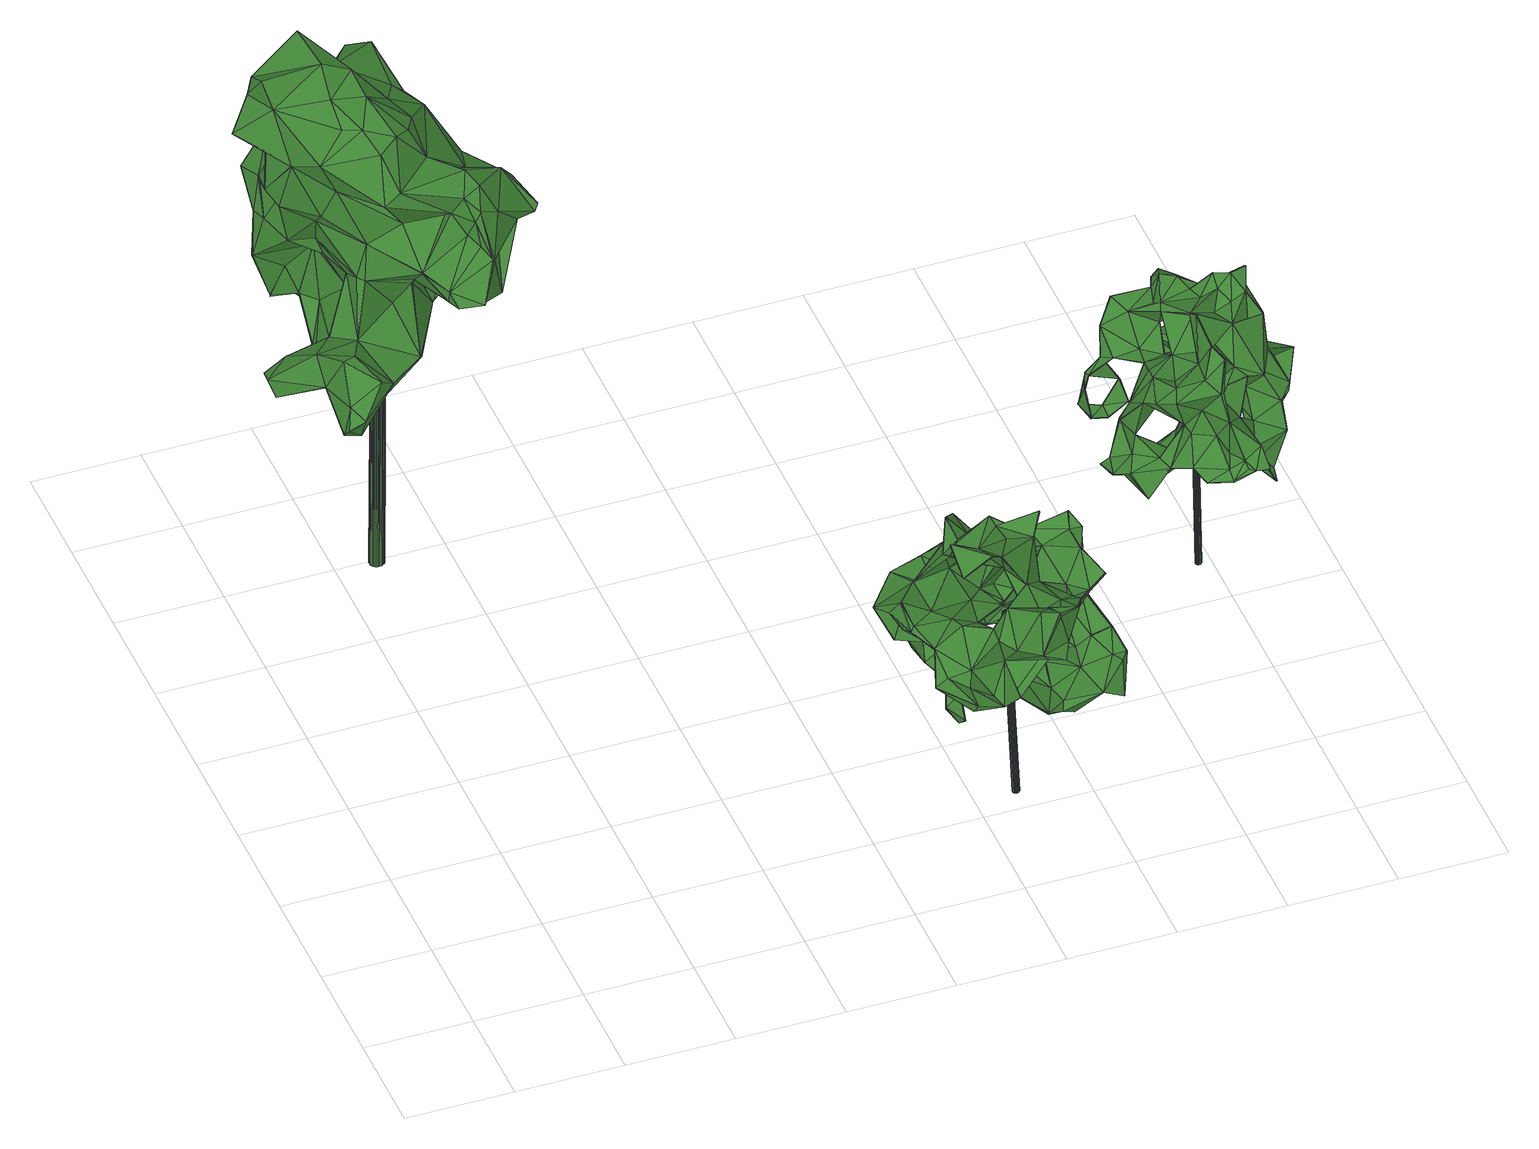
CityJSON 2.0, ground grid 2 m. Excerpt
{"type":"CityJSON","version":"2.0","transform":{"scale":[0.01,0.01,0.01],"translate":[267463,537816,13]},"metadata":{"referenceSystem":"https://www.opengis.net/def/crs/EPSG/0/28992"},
"CityObjects":{
"tree1":{"type":"SolitaryVegetationObject","attributes":{"gtid":363,"crown_width_m":5.53,"crown_median_z":20.95,"crown_r50_m":0.305,"crown_porosity":0.924,"trunk_H_m":7.3,"trunk_DBH_m":0.264,"trunk_radius_m":0.132,"trunk_base_height_m":13.65,"original_gtid":"364"},"geometry":[{"type":"Solid","lod":"3","boundaries":[[[[0,1,2]],[[3,4,5]],[[6,7,8]],[[9,8,7]],[[10,11,12]],[[13,14,15]],[[16,17,13]],[[18,19,20]],[[21,22,23]],[[24,25,26]],[[24,26,27]],[[28,29,30]],[[28,30,31]],[[16,32,17]],[[15,14,33]],[[34,7,35]],[[36,37,38]],[[39,40,41]],[[42,12,11]],[[42,11,43]],[[44,45,43]],[[46,34,47]],[[48,49,50]],[[51,52,53]],[[52,54,53]],[[55,56,57]],[[58,59,60]],[[55,61,62]],[[55,63,61]],[[64,65,66]],[[35,67,47]],[[68,69,70]],[[62,61,71]],[[22,72,23]],[[73,10,38]],[[74,15,33]],[[15,16,13]],[[64,66,75]],[[76,77,46]],[[78,79,80]],[[79,28,80]],[[80,81,82]],[[83,75,66]],[[53,84,85]],[[86,87,12]],[[88,9,89]],[[31,80,28]],[[31,81,80]],[[90,52,91]],[[56,5,92]],[[93,94,95]],[[96,97,98]],[[99,100,101]],[[35,47,34]],[[102,13,103]],[[88,95,9]],[[16,104,32]],[[13,2,14]],[[105,106,107]],[[93,108,89]],[[109,93,89]],[[95,88,108]],[[95,108,93]],[[20,5,56]],[[88,89,108]],[[32,102,103]],[[85,110,51]],[[111,112,113]],[[60,114,110]],[[35,7,6]],[[115,116,117]],[[118,110,114]],[[119,0,2]],[[120,121,122]],[[32,123,102]],[[79,124,28]],[[8,125,126]],[[127,128,129]],[[92,57,56]],[[130,131,132]],[[133,134,45]],[[135,136,137]],[[138,139,140]],[[141,139,138]],[[142,128,143]],[[32,144,123]],[[104,144,32]],[[145,146,147]],[[109,146,145]],[[27,137,148]],[[149,150,151]],[[152,150,149]],[[25,24,82]],[[153,48,50]],[[154,4,155]],[[62,56,55]],[[156,157,74]],[[158,83,66]],[[135,137,27]],[[40,159,141]],[[160,30,122]],[[161,122,30]],[[115,36,116]],[[116,36,162]],[[86,12,42]],[[67,163,46]],[[164,80,165]],[[123,84,166]],[[29,28,124]],[[43,167,42]],[[78,168,79]],[[113,77,169]],[[170,171,172]],[[116,162,173]],[[79,168,124]],[[147,174,69]],[[70,69,174]],[[70,174,147]],[[40,141,138]],[[8,126,6]],[[77,7,34]],[[175,5,20]],[[27,26,176]],[[177,178,179]],[[19,18,180]],[[161,30,29]],[[161,29,122]],[[155,3,83]],[[67,46,47]],[[181,148,137]],[[181,137,136]],[[18,20,56]],[[157,85,182]],[[181,97,148]],[[183,184,185]],[[186,185,184]],[[17,32,103]],[[187,152,188]],[[164,165,189]],[[190,131,191]],[[68,70,99]],[[192,193,188]],[[194,178,195]],[[109,113,146]],[[147,146,113]],[[157,182,74]],[[134,98,196]],[[153,197,48]],[[198,87,86]],[[199,185,186]],[[140,200,138]],[[158,138,200]],[[201,6,173]],[[38,10,105]],[[70,147,112]],[[70,112,170]],[[158,200,155]],[[199,168,202]],[[195,203,183]],[[87,105,10]],[[87,10,12]],[[109,94,93]],[[183,194,195]],[[139,204,140]],[[138,41,40]],[[200,140,197]],[[83,158,155]],[[43,45,134]],[[35,6,67]],[[80,164,78]],[[86,42,4]],[[42,205,4]],[[206,207,153]],[[113,112,147]],[[134,208,43]],[[196,208,134]],[[179,37,132]],[[53,85,51]],[[53,54,84]],[[63,55,57]],[[197,198,209]],[[17,103,13]],[[210,159,142]],[[210,142,119]],[[163,111,76]],[[169,76,111]],[[211,212,213]],[[25,214,215]],[[216,215,214]],[[163,76,46]],[[112,111,217]],[[112,217,170]],[[45,44,202]],[[124,218,29]],[[96,98,219]],[[135,21,220]],[[145,94,109]],[[199,202,44]],[[147,69,117]],[[205,221,222]],[[76,169,77]],[[148,24,27]],[[122,223,120]],[[177,223,122]],[[202,168,78]],[[133,45,202]],[[142,72,128]],[[95,94,125]],[[224,180,220]],[[50,217,111]],[[156,60,157]],[[225,58,60]],[[14,156,33]],[[1,156,14]],[[226,227,41]],[[48,197,49]],[[1,14,2]],[[169,111,113]],[[99,70,100]],[[225,60,156]],[[33,156,74]],[[225,156,1]],[[140,49,197]],[[204,49,140]],[[136,135,180]],[[135,220,180]],[[19,180,224]],[[228,1,0]],[[229,11,10]],[[58,225,21]],[[22,21,225]],[[113,109,77]],[[106,198,207]],[[106,207,107]],[[172,100,70]],[[95,125,9]],[[172,70,170]],[[136,18,181]],[[147,117,145]],[[136,180,18]],[[1,228,22]],[[34,46,77]],[[89,77,109]],[[190,212,211]],[[230,153,50]],[[132,131,231]],[[190,231,131]],[[123,232,101]],[[99,101,232]],[[99,232,68]],[[188,193,233]],[[1,22,225]],[[234,110,235]],[[65,224,236]],[[197,209,200]],[[96,189,148]],[[60,59,26]],[[176,26,59]],[[237,160,121]],[[172,171,100]],[[101,119,123]],[[71,98,97]],[[83,20,75]],[[224,75,20]],[[224,20,19]],[[167,43,208]],[[167,208,196]],[[130,191,131]],[[238,49,171]],[[163,67,201]],[[121,160,122]],[[124,168,186]],[[62,18,56]],[[71,18,62]],[[160,31,30]],[[129,128,72]],[[199,186,168]],[[90,91,235]],[[69,239,117]],[[184,183,218]],[[184,218,186]],[[221,42,167]],[[222,5,4]],[[27,176,58]],[[117,192,152]],[[229,240,11]],[[94,116,173]],[[171,49,204]],[[166,68,232]],[[73,194,183]],[[179,194,73]],[[116,94,145]],[[205,42,221]],[[57,221,167]],[[57,167,63]],[[92,221,57]],[[63,167,61]],[[43,11,44]],[[44,11,240]],[[196,71,61]],[[78,164,189]],[[31,160,81]],[[6,126,173]],[[203,195,178]],[[194,179,178]],[[50,111,230]],[[142,159,40]],[[142,39,72]],[[125,94,126]],[[8,9,125]],[[67,6,201]],[[23,236,21]],[[196,61,167]],[[78,189,202]],[[229,199,44]],[[229,241,199]],[[100,210,119]],[[75,224,64]],[[242,226,65]],[[215,26,25]],[[213,191,130]],[[243,242,23]],[[39,23,72]],[[215,239,244]],[[121,239,215]],[[127,143,128]],[[229,44,240]],[[202,189,133]],[[155,4,3]],[[239,118,244]],[[175,3,5]],[[227,39,41]],[[155,200,209]],[[154,155,209]],[[105,173,38]],[[206,107,207]],[[126,94,173]],[[107,201,173]],[[107,173,105]],[[153,198,197]],[[134,133,98]],[[219,98,133]],[[215,244,26]],[[123,144,84]],[[148,165,24]],[[226,41,138]],[[130,132,245]],[[85,84,182]],[[66,226,158]],[[138,158,226]],[[102,2,13]],[[100,171,210]],[[89,9,7]],[[77,89,7]],[[71,97,18]],[[181,18,97]],[[69,68,246]],[[73,183,247]],[[52,90,54]],[[246,54,90]],[[58,21,135]],[[58,135,27]],[[50,49,238]],[[110,248,235]],[[38,37,73]],[[73,37,179]],[[4,249,86]],[[148,189,165]],[[185,199,247]],[[185,247,183]],[[104,16,250]],[[119,2,102]],[[102,123,119]],[[100,119,101]],[[25,82,214]],[[188,233,231]],[[231,187,188]],[[223,233,193]],[[196,98,71]],[[223,177,179]],[[85,157,110]],[[60,110,157]],[[182,84,144]],[[182,144,74]],[[144,15,74]],[[227,243,23]],[[39,142,40]],[[87,106,105]],[[198,106,87]],[[226,242,243]],[[51,91,52]],[[234,91,51]],[[248,118,235]],[[229,247,241]],[[144,104,250]],[[110,234,51]],[[148,97,96]],[[220,236,224]],[[190,251,212]],[[191,251,190]],[[211,149,190]],[[121,192,239]],[[153,207,198]],[[188,152,192]],[[117,116,145]],[[144,250,15]],[[15,250,16]],[[149,117,152]],[[234,235,91]],[[190,149,187]],[[149,151,187]],[[152,187,151]],[[190,187,231]],[[186,218,124]],[[118,114,244]],[[175,20,83]],[[175,83,3]],[[54,166,84]],[[92,5,221]],[[222,221,5]],[[226,243,227]],[[227,23,39]],[[226,66,65]],[[224,65,64]],[[206,153,230]],[[206,201,107]],[[152,151,150]],[[29,203,177]],[[29,177,122]],[[111,252,230]],[[163,252,111]],[[230,252,201]],[[163,201,252]],[[154,249,4]],[[238,253,50]],[[217,50,253]],[[22,228,72]],[[228,129,72]],[[205,222,4]],[[219,133,189]],[[219,189,96]],[[211,245,149]],[[213,245,211]],[[130,245,213]],[[115,149,245]],[[209,249,154]],[[198,249,209]],[[201,206,230]],[[213,212,254]],[[213,254,191]],[[191,254,251]],[[212,251,254]],[[38,173,162]],[[38,162,36]],[[117,149,115]],[[23,242,236]],[[65,236,242]],[[220,21,236]],[[141,159,139]],[[210,139,159]],[[210,204,139]],[[210,171,204]],[[245,132,37]],[[255,127,228]],[[228,127,129]],[[255,228,0]],[[26,244,114]],[[26,114,60]],[[223,179,132]],[[132,231,223]],[[223,231,233]],[[183,203,218]],[[117,239,192]],[[235,246,90]],[[166,232,123]],[[86,249,198]],[[58,176,59]],[[248,110,118]],[[246,68,166]],[[246,166,54]],[[115,245,37]],[[115,37,36]],[[120,223,193]],[[120,193,121]],[[192,121,193]],[[235,118,246]],[[246,118,69]],[[239,69,118]],[[203,29,218]],[[217,253,170]],[[171,170,253]],[[171,253,238]],[[82,165,80]],[[24,165,82]],[[160,256,81]],[[237,256,160]],[[81,256,82]],[[216,256,237]],[[214,256,216]],[[255,143,127]],[[255,0,143]],[[119,143,0]],[[142,143,119]],[[10,247,229]],[[73,247,10]],[[241,247,199]],[[216,121,215]],[[216,237,121]],[[177,203,178]],[[214,82,256]],[[257,258,259]],[[257,259,260]],[[260,259,261]],[[260,261,262]],[[259,258,263]],[[259,263,261]],[[261,263,264]],[[261,264,262]],[[263,258,265]],[[263,265,264]],[[264,265,266]],[[264,266,262]],[[265,258,267]],[[265,267,266]],[[266,267,268]],[[266,268,262]],[[267,258,269]],[[267,269,268]],[[268,269,270]],[[268,270,262]],[[269,258,271]],[[269,271,270]],[[270,271,272]],[[270,272,262]],[[271,258,273]],[[271,273,272]],[[272,273,274]],[[272,274,262]],[[273,258,275]],[[273,275,274]],[[274,275,276]],[[274,276,262]],[[275,258,277]],[[275,277,276]],[[276,277,278]],[[276,278,262]],[[277,258,279]],[[277,279,278]],[[278,279,280]],[[278,280,262]],[[279,258,281]],[[279,281,280]],[[280,281,282]],[[280,282,262]],[[281,258,283]],[[281,283,282]],[[282,283,284]],[[282,284,262]],[[283,258,285]],[[283,285,284]],[[284,285,286]],[[284,286,262]],[[285,258,287]],[[285,287,286]],[[286,287,288]],[[286,288,262]],[[287,258,289]],[[287,289,288]],[[288,289,290]],[[288,290,262]],[[289,258,291]],[[289,291,290]],[[290,291,292]],[[290,292,262]],[[291,258,293]],[[291,293,292]],[[292,293,294]],[[292,294,262]],[[293,258,295]],[[293,295,294]],[[294,295,296]],[[294,296,262]],[[295,258,297]],[[295,297,296]],[[296,297,298]],[[296,298,262]],[[297,258,299]],[[297,299,298]],[[298,299,300]],[[298,300,262]],[[299,258,301]],[[299,301,300]],[[300,301,302]],[[300,302,262]],[[301,258,303]],[[301,303,302]],[[302,303,304]],[[302,304,262]],[[303,258,305]],[[303,305,304]],[[304,305,306]],[[304,306,262]],[[305,258,257]],[[305,257,306]],[[306,257,260]],[[306,260,262]]]]}]},
"tree2":{"type":"SolitaryVegetationObject","attributes":{"gtid":481,"crown_width_m":3.96,"crown_median_z":17.59,"crown_r50_m":0.218,"crown_porosity":0.943,"trunk_H_m":3.93,"trunk_DBH_m":0.119,"trunk_radius_m":0.0593,"trunk_base_height_m":13.66,"original_gtid":"483"},"geometry":[{"type":"Solid","lod":"3","boundaries":[[[[307,308,309]],[[307,310,311]],[[312,313,314]],[[315,316,317]],[[318,319,320]],[[321,322,323]],[[324,325,326]],[[327,328,316]],[[329,330,331]],[[332,333,334]],[[329,335,336]],[[337,338,339]],[[340,338,337]],[[341,342,343]],[[344,343,342]],[[345,346,347]],[[348,349,335]],[[350,351,352]],[[353,354,355]],[[356,357,358]],[[359,360,361]],[[362,363,364]],[[363,362,365]],[[366,323,322]],[[367,368,357]],[[312,369,333]],[[370,344,308]],[[371,372,373]],[[374,375,376]],[[310,375,374]],[[322,318,366]],[[307,311,366]],[[307,366,308]],[[366,318,377]],[[343,370,350]],[[378,379,380]],[[378,380,381]],[[382,383,384]],[[385,365,386]],[[308,344,309]],[[387,356,388]],[[389,390,391]],[[392,393,394]],[[395,396,397]],[[321,398,322]],[[318,322,398]],[[332,317,399]],[[400,401,402]],[[403,404,405]],[[362,346,406]],[[406,407,362]],[[408,388,356]],[[409,410,411]],[[412,413,414]],[[309,375,307]],[[415,416,417]],[[418,419,378]],[[420,421,408]],[[422,423,424]],[[425,426,427]],[[427,428,420]],[[429,420,428]],[[398,319,318]],[[427,420,408]],[[429,421,420]],[[315,317,334]],[[315,334,424]],[[430,431,357]],[[430,357,356]],[[340,432,338]],[[413,433,421]],[[434,435,436]],[[437,438,439]],[[440,441,356]],[[442,443,444]],[[366,311,323]],[[445,397,446]],[[411,447,409]],[[448,449,450]],[[451,343,352]],[[448,452,453]],[[347,454,405]],[[455,456,457]],[[409,458,335]],[[380,459,381]],[[442,460,443]],[[461,462,463]],[[350,370,464]],[[465,466,467]],[[468,469,423]],[[470,471,364]],[[311,310,472]],[[311,472,323]],[[384,383,392]],[[384,392,473]],[[402,430,474]],[[402,474,393]],[[405,475,390]],[[437,476,477]],[[376,359,374]],[[394,438,473]],[[394,473,392]],[[386,365,362]],[[427,356,478]],[[408,356,427]],[[401,479,431]],[[422,468,423]],[[384,437,382]],[[396,480,481]],[[482,439,394]],[[405,483,475]],[[484,485,471]],[[421,433,408]],[[388,408,433]],[[350,352,343]],[[361,446,373]],[[456,486,457]],[[378,487,379]],[[488,489,490]],[[491,492,394]],[[493,494,495]],[[320,496,377]],[[414,339,412]],[[497,498,499]],[[421,500,413]],[[353,469,354]],[[334,493,424]],[[501,486,502]],[[503,363,464]],[[504,505,506]],[[355,354,507]],[[462,508,368]],[[358,368,478]],[[358,478,356]],[[361,509,396]],[[396,509,373]],[[314,510,511]],[[512,511,510]],[[482,476,439]],[[513,514,515]],[[516,421,429]],[[517,360,359]],[[481,480,513]],[[440,518,519]],[[515,520,513]],[[337,521,522]],[[465,398,321]],[[523,410,524]],[[320,525,403]],[[357,431,479]],[[526,520,514]],[[504,527,528]],[[326,373,324]],[[529,530,531]],[[517,532,360]],[[427,508,425]],[[533,355,502]],[[313,534,535]],[[458,409,447]],[[403,483,404]],[[386,536,537]],[[407,536,386]],[[385,453,538]],[[330,329,336]],[[442,330,336]],[[361,360,509]],[[478,508,427]],[[463,539,371]],[[367,462,368]],[[540,436,541]],[[426,428,427]],[[367,523,462]],[[472,310,542]],[[523,543,462]],[[523,524,543]],[[396,526,480]],[[372,544,545]],[[482,534,334]],[[534,482,535]],[[384,473,438]],[[530,457,501]],[[438,394,439]],[[546,547,528]],[[523,548,549]],[[523,549,550]],[[471,485,346]],[[502,551,506]],[[372,517,373]],[[347,496,454]],[[371,373,552]],[[499,498,466]],[[452,332,399]],[[417,486,456]],[[445,481,513]],[[435,396,373]],[[393,327,316]],[[374,359,553]],[[554,555,399]],[[399,317,554]],[[317,555,554]],[[338,556,557]],[[372,371,349]],[[558,531,559]],[[361,373,517]],[[524,410,560]],[[371,524,560]],[[333,432,534]],[[561,326,562]],[[507,502,355]],[[507,501,502]],[[361,481,446]],[[396,481,361]],[[563,458,551]],[[553,564,497]],[[561,436,435]],[[412,339,565]],[[310,374,542]],[[367,566,548]],[[349,410,409]],[[359,376,567]],[[323,472,321]],[[376,309,567]],[[354,469,558]],[[568,359,567]],[[568,517,359]],[[569,328,327]],[[360,570,509]],[[511,509,570]],[[334,313,493]],[[333,313,334]],[[528,505,504]],[[413,571,414]],[[478,368,508]],[[396,435,397]],[[446,397,435]],[[572,556,521]],[[573,574,377]],[[394,474,491]],[[386,362,407]],[[457,486,501]],[[511,570,490]],[[553,497,374]],[[482,394,492]],[[445,446,481]],[[574,573,575]],[[516,500,421]],[[392,383,327]],[[392,327,393]],[[576,472,542]],[[576,542,466]],[[317,332,482]],[[317,482,334]],[[382,327,383]],[[332,494,333]],[[387,433,412]],[[388,433,387]],[[516,577,337]],[[548,566,547]],[[339,338,578]],[[452,450,332]],[[494,579,495]],[[437,439,476]],[[453,572,538]],[[497,542,374]],[[464,580,503]],[[574,580,366]],[[366,580,308]],[[462,425,508]],[[450,389,581]],[[379,500,380]],[[506,533,502]],[[446,435,324]],[[413,487,571]],[[419,571,487]],[[499,466,542]],[[395,397,445]],[[558,559,530]],[[371,539,524]],[[457,530,455]],[[387,440,356]],[[582,583,432]],[[424,423,469]],[[574,575,580]],[[309,376,375]],[[584,483,529]],[[527,411,410]],[[516,540,577]],[[577,540,541]],[[516,585,341]],[[349,409,335]],[[484,471,556]],[[359,582,586]],[[451,341,343]],[[465,319,398]],[[343,344,370]],[[572,521,414]],[[491,474,430]],[[563,551,502]],[[507,354,530]],[[483,405,404]],[[364,587,588]],[[543,539,462]],[[347,377,496]],[[396,395,526]],[[520,526,395]],[[513,520,395]],[[513,395,445]],[[451,352,459]],[[393,474,394]],[[568,567,344]],[[359,361,589]],[[568,589,361]],[[517,568,361]],[[450,581,332]],[[344,589,568]],[[387,412,565]],[[387,565,440]],[[454,484,403]],[[432,403,484]],[[364,346,362]],[[471,346,364]],[[378,419,487]],[[453,556,572]],[[373,446,324]],[[477,327,382]],[[560,410,349]],[[560,349,371]],[[590,536,406]],[[389,579,581]],[[414,571,572]],[[538,572,571]],[[405,345,347]],[[552,463,371]],[[389,450,591]],[[509,577,541]],[[359,589,582]],[[403,525,483]],[[516,522,585]],[[592,468,422]],[[592,422,531]],[[363,365,418]],[[367,548,523]],[[357,479,566]],[[357,566,367]],[[333,314,432]],[[499,542,497]],[[493,333,494]],[[312,314,369]],[[570,593,490]],[[442,444,330]],[[514,480,526]],[[514,513,480]],[[594,453,385]],[[403,496,320]],[[324,435,325]],[[325,562,326]],[[461,425,462]],[[482,557,556]],[[461,552,373]],[[461,373,541]],[[541,373,509]],[[507,530,501]],[[471,470,556]],[[461,436,561]],[[541,436,461]],[[505,595,506]],[[434,436,540]],[[329,331,545]],[[569,477,399]],[[500,379,487]],[[500,487,413]],[[335,544,348]],[[316,402,393]],[[448,596,449]],[[331,330,444]],[[533,506,595]],[[400,402,316]],[[348,372,349]],[[346,345,590]],[[597,598,454]],[[406,346,590]],[[505,528,547]],[[515,514,520]],[[309,344,567]],[[406,536,407]],[[313,510,314]],[[599,598,342]],[[377,574,366]],[[545,444,443]],[[597,582,589]],[[348,544,372]],[[538,365,385]],[[571,365,538]],[[363,587,364]],[[432,511,586]],[[553,416,564]],[[597,496,582]],[[482,332,557]],[[490,586,511]],[[344,342,589]],[[585,342,341]],[[597,589,342]],[[600,340,601]],[[600,512,340]],[[384,438,437]],[[599,573,347]],[[599,347,346]],[[318,320,377]],[[587,575,573]],[[591,602,389]],[[389,602,390]],[[417,416,586]],[[603,604,591]],[[537,602,604]],[[602,591,604]],[[386,537,604]],[[581,579,494]],[[579,389,391]],[[475,391,390]],[[475,584,391]],[[483,584,475]],[[529,391,584]],[[579,391,495]],[[531,391,529]],[[495,391,531]],[[412,433,413]],[[477,605,399]],[[588,585,522]],[[555,328,399]],[[519,535,482]],[[519,482,492]],[[399,605,452]],[[519,518,535]],[[370,580,464]],[[370,308,580]],[[357,606,358]],[[561,435,373]],[[502,486,417]],[[354,558,530]],[[333,369,314]],[[586,582,432]],[[537,390,602]],[[333,534,313]],[[511,432,314]],[[331,444,545]],[[562,434,425]],[[489,586,490]],[[527,410,523]],[[447,527,504]],[[411,527,447]],[[550,528,527]],[[550,527,523]],[[316,315,400]],[[337,522,516]],[[556,453,605]],[[556,605,482]],[[454,496,597]],[[451,607,341]],[[401,608,479]],[[432,496,403]],[[340,534,432]],[[452,605,453]],[[430,402,431]],[[355,533,353]],[[424,353,533]],[[469,353,424]],[[545,544,329]],[[335,329,544]],[[586,489,417]],[[493,313,312]],[[493,312,333]],[[516,341,607]],[[321,472,465]],[[609,415,456]],[[456,415,417]],[[534,578,557]],[[338,557,578]],[[591,449,596]],[[450,449,591]],[[561,562,461]],[[562,325,434]],[[467,455,465]],[[455,319,465]],[[425,461,562]],[[591,596,603]],[[518,440,512]],[[339,521,337]],[[339,414,521]],[[543,524,539]],[[604,603,610]],[[419,611,571]],[[610,603,596]],[[477,382,437]],[[307,375,310]],[[518,512,535]],[[512,313,535]],[[565,339,578]],[[385,386,594]],[[459,380,612]],[[461,463,552]],[[565,512,440]],[[545,443,532]],[[334,534,332]],[[557,332,534]],[[405,454,403]],[[373,326,561]],[[496,583,582]],[[336,335,442]],[[462,539,463]],[[335,458,442]],[[549,488,550]],[[548,488,549]],[[504,506,551]],[[504,551,447]],[[512,565,578]],[[484,338,432]],[[556,338,484]],[[577,601,337]],[[569,327,477]],[[569,399,328]],[[316,328,317]],[[317,328,555]],[[536,590,345]],[[537,536,390]],[[531,530,559]],[[401,431,402]],[[447,551,458]],[[609,456,416]],[[609,416,415]],[[594,610,453]],[[548,547,488]],[[488,547,546]],[[505,547,479]],[[566,479,547]],[[325,435,434]],[[390,536,345]],[[390,345,405]],[[597,342,598]],[[418,611,419]],[[425,434,426]],[[429,613,516]],[[426,434,540]],[[426,540,428]],[[605,476,482]],[[605,477,476]],[[509,600,601]],[[509,601,577]],[[340,337,601]],[[612,516,607]],[[612,607,451]],[[346,485,598]],[[346,598,599]],[[485,484,598]],[[454,598,484]],[[509,511,600]],[[495,531,422]],[[550,593,460]],[[490,593,550]],[[424,493,422]],[[489,563,417]],[[558,592,531]],[[468,592,558]],[[493,495,422]],[[488,563,489]],[[400,608,401]],[[364,521,470]],[[556,470,521]],[[519,492,441]],[[519,441,440]],[[468,558,469]],[[465,472,576]],[[465,576,466]],[[342,587,599]],[[599,587,573]],[[342,585,587]],[[588,587,585]],[[364,522,521]],[[588,522,364]],[[365,571,611]],[[594,386,604]],[[450,452,448]],[[448,453,596]],[[610,596,453]],[[442,458,460]],[[580,575,503]],[[594,604,610]],[[377,614,573]],[[347,573,614]],[[347,614,377]],[[494,332,615]],[[494,615,581]],[[359,416,553]],[[586,416,359]],[[456,564,416]],[[512,578,340]],[[534,340,578]],[[460,593,532]],[[443,460,532]],[[540,516,613]],[[428,613,429]],[[540,613,428]],[[417,563,502]],[[491,430,356]],[[491,356,441]],[[491,441,492]],[[496,432,583]],[[528,550,563]],[[550,458,563]],[[546,563,488]],[[528,563,546]],[[455,525,319]],[[581,615,332]],[[372,532,517]],[[545,532,372]],[[550,460,458]],[[570,532,593]],[[360,532,570]],[[550,488,490]],[[511,512,600]],[[459,612,451]],[[400,315,608]],[[479,608,505]],[[358,606,368]],[[357,368,606]],[[319,525,320]],[[529,483,525]],[[530,529,525]],[[530,525,455]],[[512,510,313]],[[500,516,612]],[[500,612,380]],[[365,611,418]],[[378,351,418]],[[350,363,351]],[[350,464,363]],[[418,351,363]],[[459,352,351]],[[381,459,351]],[[378,381,351]],[[533,595,424]],[[616,467,466]],[[616,455,467]],[[505,608,595]],[[315,595,608]],[[424,595,315]],[[564,456,498]],[[564,498,497]],[[616,466,498]],[[456,455,498]],[[616,498,455]],[[587,363,575]],[[503,575,363]],[[617,618,619]],[[617,619,620]],[[620,619,621]],[[620,621,622]],[[619,618,623]],[[619,623,621]],[[621,623,624]],[[621,624,622]],[[623,618,625]],[[623,625,624]],[[624,625,626]],[[624,626,622]],[[625,618,627]],[[625,627,626]],[[626,627,628]],[[626,628,622]],[[627,618,629]],[[627,629,628]],[[628,629,630]],[[628,630,622]],[[629,618,631]],[[629,631,630]],[[630,631,632]],[[630,632,622]],[[631,618,633]],[[631,633,632]],[[632,633,634]],[[632,634,622]],[[633,618,635]],[[633,635,634]],[[634,635,636]],[[634,636,622]],[[635,618,637]],[[635,637,636]],[[636,637,638]],[[636,638,622]],[[637,618,639]],[[637,639,638]],[[638,639,640]],[[638,640,622]],[[639,618,641]],[[639,641,640]],[[640,641,642]],[[640,642,622]],[[641,618,643]],[[641,643,642]],[[642,643,644]],[[642,644,622]],[[643,618,645]],[[643,645,644]],[[644,645,646]],[[644,646,622]],[[645,618,647]],[[645,647,646]],[[646,647,648]],[[646,648,622]],[[647,618,649]],[[647,649,648]],[[648,649,650]],[[648,650,622]],[[649,618,651]],[[649,651,650]],[[650,651,652]],[[650,652,622]],[[651,618,653]],[[651,653,652]],[[652,653,654]],[[652,654,622]],[[653,618,655]],[[653,655,654]],[[654,655,656]],[[654,656,622]],[[655,618,657]],[[655,657,656]],[[656,657,658]],[[656,658,622]],[[657,618,659]],[[657,659,658]],[[658,659,660]],[[658,660,622]],[[659,618,661]],[[659,661,660]],[[660,661,662]],[[660,662,622]],[[661,618,663]],[[661,663,662]],[[662,663,664]],[[662,664,622]],[[663,618,665]],[[663,665,664]],[[664,665,666]],[[664,666,622]],[[665,618,617]],[[665,617,666]],[[666,617,620]],[[666,620,622]]]]}]},
"tree3":{"type":"SolitaryVegetationObject","attributes":{"gtid":554,"crown_width_m":3.68,"crown_median_z":17.34,"crown_r50_m":0.193,"crown_porosity":0.943,"trunk_H_m":3.63,"trunk_DBH_m":0.104,"trunk_radius_m":0.0518,"trunk_base_height_m":13.71,"original_gtid":"556"},"geometry":[{"type":"Solid","lod":"3","boundaries":[[[[667,668,669]],[[670,671,672]],[[673,674,675]],[[676,677,678]],[[679,680,681]],[[682,683,684]],[[685,686,687]],[[688,689,690]],[[691,692,693]],[[694,695,696]],[[697,698,699]],[[700,701,702]],[[703,704,705]],[[694,706,707]],[[708,709,710]],[[711,712,713]],[[711,679,712]],[[709,714,715]],[[716,717,718]],[[699,719,668]],[[720,710,721]],[[722,708,673]],[[723,724,690]],[[725,724,723]],[[726,727,728]],[[687,686,729]],[[730,695,707]],[[694,707,695]],[[731,732,733]],[[734,735,677]],[[736,737,738]],[[739,740,741]],[[742,704,743]],[[744,733,719]],[[745,746,747]],[[705,748,678]],[[720,749,710]],[[750,751,752]],[[753,751,750]],[[675,754,755]],[[756,742,749]],[[757,758,700]],[[757,700,759]],[[760,761,762]],[[763,764,765]],[[721,710,709]],[[766,708,767]],[[768,769,770]],[[771,772,773]],[[774,775,776]],[[777,778,779]],[[780,781,752]],[[750,761,760]],[[709,722,782]],[[722,709,708]],[[783,784,785]],[[786,787,768]],[[788,775,789]],[[790,791,792]],[[713,793,794]],[[795,713,794]],[[795,711,713]],[[711,796,679]],[[797,758,798]],[[778,669,739]],[[799,725,800]],[[735,678,677]],[[801,728,718]],[[682,802,734]],[[803,778,777]],[[706,804,805]],[[806,803,795]],[[701,700,758]],[[768,770,786]],[[690,724,688]],[[739,807,808]],[[739,808,778]],[[743,809,790]],[[809,743,703]],[[761,781,762]],[[797,810,811]],[[749,742,812]],[[676,678,748]],[[788,813,776]],[[756,814,815]],[[816,817,818]],[[734,677,676]],[[792,819,820]],[[821,682,684]],[[822,823,824]],[[825,823,822]],[[681,800,723]],[[786,697,826]],[[671,827,828]],[[828,827,729]],[[762,820,829]],[[830,825,822]],[[696,831,694]],[[832,694,831]],[[685,828,686]],[[736,684,737]],[[736,833,827]],[[797,811,758]],[[816,672,671]],[[671,687,816]],[[669,834,835]],[[733,821,731]],[[684,836,827]],[[837,772,838]],[[765,839,811]],[[671,670,827]],[[684,827,670]],[[725,723,800]],[[840,807,740]],[[809,703,705]],[[773,837,841]],[[842,843,844]],[[821,802,682]],[[675,845,846]],[[758,846,845]],[[847,684,683]],[[847,683,848]],[[839,765,849]],[[850,851,852]],[[701,758,839]],[[811,839,758]],[[829,819,853]],[[729,854,687]],[[671,828,685]],[[750,855,753]],[[856,857,850]],[[705,858,748]],[[763,853,845]],[[801,852,859]],[[734,683,682]],[[743,704,703]],[[714,841,837]],[[715,714,837]],[[707,860,730]],[[729,827,833]],[[736,827,836]],[[690,861,723]],[[837,838,862]],[[714,716,841]],[[740,831,863]],[[753,864,751]],[[729,865,854]],[[866,865,729]],[[829,810,867]],[[709,782,714]],[[716,714,782]],[[745,868,772]],[[772,722,745]],[[771,813,869]],[[805,823,706]],[[824,823,805]],[[780,752,751]],[[870,871,872]],[[728,727,873]],[[772,837,773]],[[871,840,872]],[[754,856,755]],[[675,755,745]],[[679,874,680]],[[731,875,818]],[[821,875,731]],[[759,700,876]],[[735,693,678]],[[875,821,672]],[[875,672,816]],[[695,730,825]],[[773,727,877]],[[878,861,879]],[[737,684,848]],[[784,712,880]],[[881,817,697]],[[693,735,849]],[[693,849,765]],[[798,758,855]],[[675,775,774]],[[771,877,737]],[[773,877,771]],[[882,775,788]],[[776,775,882]],[[696,883,863]],[[884,802,885]],[[749,812,886]],[[681,887,888]],[[786,881,697]],[[705,815,868]],[[684,670,889]],[[684,889,821]],[[687,854,697]],[[766,792,751]],[[706,694,804]],[[782,717,716]],[[869,717,782]],[[713,732,793]],[[833,866,729]],[[847,848,684]],[[885,744,890]],[[825,860,823]],[[822,779,830]],[[792,891,790]],[[691,693,765]],[[857,698,854]],[[699,698,857]],[[809,791,790]],[[747,737,892]],[[839,702,701]],[[779,778,808]],[[848,892,737]],[[777,893,803]],[[837,862,715]],[[894,715,862]],[[787,668,667]],[[727,895,738]],[[726,738,895]],[[726,895,727]],[[706,823,860]],[[855,750,867]],[[826,697,699]],[[725,878,724]],[[691,819,792]],[[795,796,711]],[[749,886,767]],[[896,825,870]],[[833,736,738]],[[815,705,704]],[[815,704,756]],[[680,874,799]],[[799,800,680]],[[789,775,674]],[[783,785,879]],[[678,692,705]],[[693,692,678]],[[731,769,897]],[[788,675,813]],[[675,774,813]],[[818,881,731]],[[767,886,891]],[[767,891,766]],[[870,830,871]],[[803,796,795]],[[702,834,898]],[[790,812,743]],[[716,718,728]],[[787,786,826]],[[883,840,740]],[[863,883,740]],[[870,825,830]],[[759,712,784]],[[713,712,759]],[[831,804,832]],[[694,832,804]],[[732,719,733]],[[738,726,859]],[[852,738,859]],[[852,833,738]],[[801,859,728]],[[726,728,859]],[[671,685,687]],[[787,899,768]],[[806,899,787]],[[864,753,900]],[[668,876,898]],[[700,898,876]],[[674,775,675]],[[822,901,779]],[[902,901,822]],[[788,789,675]],[[866,857,865]],[[856,699,857]],[[769,881,786]],[[669,777,902]],[[787,667,806]],[[696,863,831]],[[814,903,815]],[[723,861,681]],[[904,850,852]],[[744,885,733]],[[812,790,891]],[[743,812,742]],[[683,676,905]],[[767,710,749]],[[727,773,873]],[[687,817,816]],[[855,758,853]],[[819,764,842]],[[672,821,889]],[[672,889,670]],[[718,717,904]],[[725,799,878]],[[869,776,717]],[[804,831,805]],[[681,680,800]],[[826,699,787]],[[740,739,824]],[[896,906,907]],[[872,907,906]],[[770,769,786]],[[731,881,769]],[[880,785,784]],[[730,860,825]],[[874,887,681]],[[679,681,888]],[[812,891,886]],[[780,792,820]],[[908,766,751]],[[757,846,758]],[[676,748,905]],[[673,908,674]],[[673,766,908]],[[708,766,673]],[[829,820,819]],[[744,719,702]],[[702,719,699]],[[763,845,764]],[[908,751,864]],[[900,674,864]],[[674,908,864]],[[818,817,881]],[[900,789,674]],[[848,905,748]],[[683,905,848]],[[768,899,769]],[[855,909,753]],[[900,753,909]],[[860,707,706]],[[868,838,772]],[[868,815,838]],[[776,882,788]],[[762,867,760]],[[904,801,718]],[[904,852,801]],[[820,762,781]],[[820,781,780]],[[752,781,750]],[[761,750,781]],[[702,839,910]],[[702,910,884]],[[785,880,888]],[[712,888,880]],[[679,888,712]],[[809,692,791]],[[705,692,809]],[[874,861,799]],[[878,799,861]],[[759,784,887]],[[759,887,796]],[[679,887,874]],[[796,887,679]],[[783,887,784]],[[884,890,702]],[[885,890,884]],[[885,802,821]],[[885,821,733]],[[699,668,787]],[[871,807,840]],[[756,704,911]],[[829,867,762]],[[792,780,751]],[[766,891,792]],[[811,810,763]],[[810,853,763]],[[810,829,853]],[[811,763,765]],[[759,796,757]],[[900,909,789]],[[695,825,896]],[[732,668,719]],[[697,817,687]],[[755,746,745]],[[690,689,861]],[[888,887,689]],[[887,783,689]],[[691,764,819]],[[713,759,876]],[[713,876,732]],[[862,903,721]],[[721,903,720]],[[815,903,838]],[[862,838,903]],[[846,757,835]],[[846,835,754]],[[846,754,675]],[[754,835,856]],[[902,777,901]],[[757,777,835]],[[845,853,758]],[[893,757,796]],[[893,777,757]],[[803,893,796]],[[700,702,898]],[[861,874,681]],[[907,696,695]],[[907,883,696]],[[912,862,721]],[[912,894,862]],[[894,912,715]],[[709,715,912]],[[721,709,912]],[[736,836,684]],[[854,698,697]],[[805,831,740]],[[896,907,695]],[[805,740,824]],[[803,667,778]],[[803,806,667]],[[778,667,669]],[[732,876,668]],[[830,779,808]],[[830,808,871]],[[792,791,691]],[[868,745,747]],[[813,771,904]],[[791,692,691]],[[676,683,734]],[[675,745,673]],[[745,722,673]],[[813,717,776]],[[813,904,717]],[[728,841,716]],[[873,841,728]],[[856,834,702]],[[668,898,834]],[[668,834,669]],[[702,890,744]],[[856,702,699]],[[737,747,771]],[[773,841,873]],[[807,741,740]],[[739,741,807]],[[688,879,785]],[[724,879,688]],[[878,879,724]],[[760,867,750]],[[818,875,816]],[[852,866,833]],[[851,866,852]],[[870,872,906]],[[870,906,896]],[[850,866,851]],[[857,866,850]],[[854,865,857]],[[793,899,794]],[[793,732,899]],[[795,794,899]],[[806,795,899]],[[909,844,843]],[[789,909,843]],[[705,868,858]],[[747,858,868]],[[892,858,747]],[[848,858,892]],[[748,858,848]],[[776,869,774]],[[772,869,722]],[[869,782,722]],[[871,808,807]],[[842,844,853]],[[853,819,842]],[[765,764,691]],[[764,845,675]],[[777,779,901]],[[824,739,669]],[[669,902,824]],[[755,913,746]],[[747,746,913]],[[802,884,914]],[[855,853,909]],[[772,771,869]],[[737,877,738]],[[727,738,877]],[[720,903,756]],[[756,903,814]],[[720,756,749]],[[835,834,856]],[[771,913,904]],[[747,913,771]],[[755,856,913]],[[904,913,850]],[[856,850,913]],[[884,910,849]],[[839,849,910]],[[802,914,734]],[[822,824,902]],[[708,710,767]],[[669,835,777]],[[774,869,813]],[[909,853,844]],[[884,849,735]],[[729,686,828]],[[731,897,732]],[[732,897,899]],[[899,897,769]],[[789,843,675]],[[764,675,843]],[[764,843,842]],[[855,867,798]],[[798,867,797]],[[810,797,867]],[[742,911,704]],[[756,911,742]],[[883,872,840]],[[907,872,883]],[[785,689,688]],[[888,689,785]],[[879,689,783]],[[861,689,879]],[[734,914,735]],[[884,735,914]],[[915,916,917]],[[915,917,918]],[[918,917,919]],[[918,919,920]],[[917,916,921]],[[917,921,919]],[[919,921,922]],[[919,922,920]],[[921,916,923]],[[921,923,922]],[[922,923,924]],[[922,924,920]],[[923,916,925]],[[923,925,924]],[[924,925,926]],[[924,926,920]],[[925,916,927]],[[925,927,926]],[[926,927,928]],[[926,928,920]],[[927,916,929]],[[927,929,928]],[[928,929,930]],[[928,930,920]],[[929,916,931]],[[929,931,930]],[[930,931,932]],[[930,932,920]],[[931,916,933]],[[931,933,932]],[[932,933,934]],[[932,934,920]],[[933,916,935]],[[933,935,934]],[[934,935,936]],[[934,936,920]],[[935,916,937]],[[935,937,936]],[[936,937,938]],[[936,938,920]],[[937,916,939]],[[937,939,938]],[[938,939,940]],[[938,940,920]],[[939,916,941]],[[939,941,940]],[[940,941,942]],[[940,942,920]],[[941,916,943]],[[941,943,942]],[[942,943,944]],[[942,944,920]],[[943,916,945]],[[943,945,944]],[[944,945,946]],[[944,946,920]],[[945,916,947]],[[945,947,946]],[[946,947,948]],[[946,948,920]],[[947,916,949]],[[947,949,948]],[[948,949,950]],[[948,950,920]],[[949,916,951]],[[949,951,950]],[[950,951,952]],[[950,952,920]],[[951,916,953]],[[951,953,952]],[[952,953,954]],[[952,954,920]],[[953,916,955]],[[953,955,954]],[[954,955,956]],[[954,956,920]],[[955,916,957]],[[955,957,956]],[[956,957,958]],[[956,958,920]],[[957,916,959]],[[957,959,958]],[[958,959,960]],[[958,960,920]],[[959,916,961]],[[959,961,960]],[[960,961,962]],[[960,962,920]],[[961,916,963]],[[961,963,962]],[[962,963,964]],[[962,964,920]],[[963,916,915]],[[963,915,964]],[[964,915,918]],[[964,918,920]]]]}]}
},
"vertices":[
[341,1423,780],[353,1437,832],[338,1455,762],[120,1277,956],[85,1229,916],[94,1251,997],[117,1065,671],[125,1041,614],[144,1006,692],[138,956,632],[223,1105,851],[173,1120,971],[156,1146,900],[344,1519,688],[370,1519,788],[422,1536,766],[435,1524,638],[402,1519,634],[233,1288,1102],[261,1362,1044],[178,1320,986],[354,1373,888],[351,1403,869],[299,1312,858],[430,1200,923],[507,1184,859],[441,1240,878],[393,1287,964],[422,1000,948],[395,947,891],[468,1032,893],[502,1038,895],[402,1518,633],[409,1531,788],[49,1077,587],[36,1084,624],[300,1092,754],[303,1090,762],[220,1105,772],[212,1348,765],[207,1406,728],[199,1377,773],[108,1161,1013],[138,1103,1049],[230,1036,985],[236,1073,1069],[76,1131,561],[42,1117,612],[153,1313,662],[140,1348,574],[164,1275,629],[544,1289,706],[549,1260,681],[528,1318,686],[504,1326,636],[82,1287,1120],[145,1288,1079],[72,1278,1092],[355,1371,887],[348,1253,850],[433,1328,826],[186,1225,1167],[180,1325,1164],[78,1224,1161],[210,1401,916],[211,1400,915],[168,1392,922],[85,1128,627],[389,1286,660],[396,1187,665],[294,1253,610],[240,1224,1140],[326,1336,818],[295,1027,826],[441,1478,769],[180,1386,939],[123,1163,583],[126,1042,612],[381,1050,1012],[397,1023,994],[460,1089,964],[512,1049,902],[502,1151,888],[138,1356,945],[459,1393,676],[471,1357,733],[101,1203,895],[158,1178,865],[125,927,607],[128,960,571],[495,1282,676],[547,1259,683],[94,1268,1071],[155,949,572],[226,982,640],[155,926,619],[326,1161,1058],[304,1217,1061],[251,1181,1111],[329,1309,660],[271,1335,620],[338,1375,666],[353,1489,692],[344,1518,687],[435,1522,637],[208,1114,776],[174,1222,789],[208,1164,747],[126,926,605],[207,1021,563],[458,1341,741],[158,1195,578],[236,1220,577],[212,1114,590],[400,1241,807],[302,1093,753],[294,1034,639],[354,1135,663],[422,1212,719],[336,1375,668],[408,1015,744],[445,1135,768],[425,989,777],[389,1406,672],[384,984,970],[196,958,669],[169,1016,690],[375,1303,720],[296,1278,778],[328,1334,817],[283,1088,895],[399,1119,898],[352,1046,839],[273,1097,1080],[224,1127,1086],[347,1331,966],[327,1360,1070],[350,1265,1028],[154,1402,773],[184,1379,711],[101,1335,684],[207,1412,713],[249,1328,712],[343,1337,679],[426,1462,701],[296,1034,637],[213,1114,592],[319,1145,583],[372,1223,1024],[312,1153,763],[368,1249,723],[398,1241,807],[420,1210,718],[180,1249,753],[110,1322,866],[109,1323,867],[355,1436,832],[425,1424,754],[99,1382,845],[209,1411,714],[472,1062,877],[435,1045,886],[277,1124,692],[123,1164,585],[377,1081,994],[415,1140,939],[431,1304,671],[90,1202,1112],[363,1007,988],[153,1164,586],[254,1275,534],[175,1354,575],[280,1292,541],[195,1075,671],[321,1165,643],[121,1276,957],[373,1246,921],[375,940,806],[332,946,801],[324,976,796],[288,1382,1056],[331,1271,1042],[434,1427,750],[323,971,821],[381,976,900],[368,1004,908],[376,986,948],[418,1159,813],[430,1144,795],[332,1106,1012],[395,1176,850],[351,1155,930],[444,1167,728],[443,1135,768],[323,975,797],[330,945,802],[188,1185,1118],[102,1333,684],[132,1244,778],[347,1027,944],[101,1328,788],[164,1128,647],[258,1037,1007],[367,917,821],[155,1315,662],[109,1163,1014],[222,1199,686],[187,1219,753],[193,1144,1081],[109,1298,792],[269,1336,622],[294,1178,789],[266,1227,838],[253,1135,875],[506,1182,858],[485,1193,805],[455,1169,836],[203,1239,599],[393,947,891],[303,1118,1070],[345,1331,966],[31,1241,1046],[95,1249,998],[406,1015,745],[258,1341,1002],[353,1404,870],[154,1361,885],[199,1280,854],[338,1398,802],[281,1086,896],[191,1248,626],[427,1080,837],[345,1337,677],[429,1081,836],[532,1286,698],[495,1282,678],[271,1321,963],[458,1092,869],[139,1347,572],[446,1167,727],[230,1126,994],[347,1059,917],[218,1353,915],[216,1321,907],[445,1205,787],[302,1091,763],[468,1285,669],[295,1027,828],[464,1291,681],[129,1264,868],[436,1523,639],[363,1215,920],[152,1165,588],[174,1352,575],[240,1192,920],[408,1390,730],[501,1150,886],[288,1195,65],[275,1195,65],[288,1199,65],[299,1214,794],[298,1217,794],[286,1213,795],[286,1202,65],[297,1220,794],[284,1205,65],[295,1223,794],[281,1207,65],[292,1225,794],[278,1208,65],[289,1226,794],[275,1208,65],[285,1226,794],[271,1208,65],[282,1226,794],[268,1206,65],[279,1224,794],[265,1204,65],[276,1222,794],[263,1201,65],[274,1219,795],[262,1198,65],[273,1216,795],[262,1195,65],[272,1213,795],[262,1191,65],[273,1209,795],[264,1188,65],[274,1206,795],[266,1185,65],[276,1204,795],[269,1183,65],[279,1202,795],[272,1182,65],[282,1200,795],[275,1182,65],[286,1200,795],[279,1182,65],[289,1201,795],[282,1184,65],[292,1202,795],[285,1186,65],[295,1204,795],[287,1189,65],[297,1207,795],[288,1192,65],[298,1210,794],
[1171,119,359],[1128,102,337],[1110,174,326],[1223,175,351],[1202,106,354],[1149,324,510],[1113,328,521],[1114,311,445],[1062,327,571],[1044,290,647],[1102,262,614],[1211,140,410],[1226,187,431],[1193,197,413],[1233,129,419],[1218,109,419],[1214,90,356],[945,336,317],[930,362,334],[931,363,333],[1002,231,633],[1049,274,636],[1171,380,342],[1168,349,355],[1155,320,344],[1106,213,544],[1093,252,506],[1077,299,554],[1146,389,361],[1172,381,343],[995,216,483],[1049,242,486],[995,217,484],[1049,244,485],[996,201,394],[1064,154,405],[1047,137,406],[1076,153,345],[1126,140,485],[1095,117,477],[1096,177,426],[1119,374,379],[1094,411,397],[1024,86,411],[989,70,413],[979,97,418],[1151,322,528],[1198,313,555],[1150,326,510],[915,314,521],[992,371,543],[959,327,488],[1106,243,359],[1044,296,348],[1043,295,347],[1075,89,478],[1024,85,412],[1011,127,466],[1010,125,466],[1174,86,379],[968,405,493],[963,406,493],[1153,277,458],[1076,122,366],[1017,389,372],[1062,355,351],[1006,343,352],[1163,218,349],[1159,186,359],[1115,203,320],[1159,156,385],[948,86,414],[889,137,432],[890,137,431],[944,97,396],[1010,183,652],[945,213,673],[953,171,629],[1019,90,513],[1064,85,492],[925,254,499],[872,255,534],[1160,156,537],[1160,155,535],[1218,195,544],[944,213,671],[975,272,619],[972,247,605],[949,245,286],[962,280,319],[961,280,318],[1232,129,420],[1101,229,632],[1026,325,578],[993,365,601],[993,308,596],[1154,246,476],[1151,197,512],[1143,161,489],[1107,89,468],[1107,87,469],[870,255,534],[1105,440,404],[1080,456,415],[1082,461,418],[950,220,502],[899,167,492],[957,190,508],[1153,277,456],[1129,268,400],[1158,323,443],[989,69,414],[932,83,461],[858,278,497],[877,223,491],[1197,312,556],[1203,338,573],[1134,346,549],[896,351,436],[882,317,400],[852,339,463],[898,321,454],[874,252,475],[967,310,569],[992,365,600],[1101,254,435],[884,229,498],[905,324,395],[944,335,318],[927,301,395],[1010,183,650],[954,172,628],[1002,230,631],[986,330,518],[969,309,568],[1167,349,357],[1136,359,358],[1155,320,346],[948,245,284],[962,280,317],[1110,454,429],[1076,130,551],[1099,97,569],[1122,155,545],[968,125,427],[1072,183,572],[1020,138,570],[1096,179,426],[1213,270,444],[1215,303,427],[1233,331,453],[1136,399,405],[946,99,396],[1119,374,381],[944,343,417],[953,391,450],[989,389,397],[1066,63,380],[1228,187,431],[1246,252,366],[1186,227,410],[1205,338,574],[1204,339,573],[1040,152,526],[1073,142,517],[1225,163,377],[952,172,629],[969,278,592],[1186,184,522],[1027,187,641],[1028,187,642],[903,393,485],[1025,416,560],[977,251,305],[976,252,304],[1047,230,578],[1190,214,512],[1115,205,503],[1110,164,481],[1193,342,430],[908,127,456],[1069,340,453],[1114,311,443],[1082,319,428],[968,276,591],[992,266,580],[1150,320,528],[1159,229,511],[1194,252,563],[1166,199,394],[1213,255,368],[1245,253,366],[1245,252,365],[899,167,490],[1207,349,452],[1149,356,484],[1067,62,381],[1100,421,482],[1061,388,522],[1128,403,495],[1171,298,491],[904,393,483],[1004,307,406],[1069,338,453],[1080,317,429],[1038,321,465],[962,218,270],[962,187,299],[961,186,299],[940,208,436],[1044,296,346],[1065,324,558],[1035,311,574],[961,187,300],[1002,155,515],[960,174,469],[1013,416,442],[1007,448,402],[1190,246,486],[976,252,306],[1080,429,438],[1099,420,482],[1215,227,532],[1215,289,483],[1196,252,562],[1062,354,352],[1141,378,506],[1091,252,506],[1075,299,553],[1120,111,488],[1106,111,546],[996,116,520],[965,426,390],[927,299,396],[953,314,417],[1223,176,353],[965,428,391],[1136,360,356],[1139,349,347],[1072,359,511],[1061,388,521],[1007,353,470],[1032,399,417],[1067,400,423],[1115,394,467],[1009,372,377],[1167,232,369],[1120,250,665],[1119,250,667],[1055,180,549],[1064,209,552],[1219,312,555],[1175,267,502],[1032,414,405],[931,361,335],[931,363,335],[1114,392,466],[1212,255,369],[1010,290,472],[1023,390,533],[1088,215,331],[1058,220,342],[1065,264,611],[1035,343,380],[945,115,472],[1001,155,517],[1095,128,379],[1106,98,372],[1067,64,382],[1195,197,412],[954,253,466],[1049,243,487],[1186,185,524],[1099,82,362],[1157,186,519],[1106,242,361],[1128,267,400],[1220,195,543],[996,202,395],[1127,269,400],[1048,137,408],[1000,140,434],[1059,220,344],[1119,111,486],[1131,97,573],[1220,311,556],[1056,358,391],[1076,129,550],[1093,362,521],[1081,98,584],[1102,178,397],[1095,178,426],[1065,154,407],[1038,321,463],[1011,290,470],[1132,96,572],[1081,96,585],[1099,95,569],[1070,183,572],[985,332,518],[952,151,449],[1039,376,539],[1211,271,443],[1080,97,583],[979,97,420],[920,143,444],[906,262,481],[1103,176,397],[1151,197,514],[1213,255,370],[1081,245,66],[1075,245,66],[1081,246,66],[1066,253,460],[1065,255,460],[1060,254,459],[1080,248,66],[1065,256,459],[1079,249,66],[1064,258,459],[1078,250,66],[1063,259,459],[1077,251,66],[1061,259,459],[1075,251,66],[1060,260,459],[1074,251,66],[1058,259,459],[1072,250,66],[1057,259,459],[1071,249,66],[1056,258,459],[1070,248,66],[1055,257,459],[1069,247,66],[1054,255,459],[1069,245,66],[1054,254,459],[1069,244,66],[1054,252,459],[1070,242,66],[1055,251,459],[1071,241,66],[1055,249,459],[1072,240,66],[1057,249,459],[1073,239,66],[1058,248,459],[1075,239,66],[1060,248,459],[1076,239,66],[1061,248,459],[1078,240,66],[1062,248,460],[1079,241,66],[1064,249,460],[1080,242,66],[1065,251,460],[1081,243,66],[1065,252,460],
[1553,825,508],[1553,823,509],[1543,805,454],[1653,745,586],[1664,776,622],[1639,772,598],[1573,635,414],[1531,683,387],[1553,693,420],[1595,616,575],[1593,617,575],[1579,597,518],[1458,852,437],[1491,851,381],[1490,852,381],[1573,698,619],[1582,645,585],[1637,695,581],[1693,788,620],[1695,788,620],[1664,809,592],[1416,854,344],[1417,854,344],[1417,855,344],[1524,626,445],[1556,627,466],[1507,619,500],[1695,823,414],[1668,858,391],[1671,880,429],[1637,837,554],[1640,806,571],[1584,789,549],[1506,773,473],[1495,722,498],[1545,742,502],[1591,587,393],[1605,550,402],[1587,576,470],[1672,780,387],[1673,780,385],[1593,608,385],[1642,618,333],[1602,579,384],[1471,889,468],[1456,852,438],[1461,867,493],[1694,634,389],[1671,587,338],[1682,671,401],[1652,688,397],[1695,699,416],[1543,790,561],[1608,538,391],[1646,585,369],[1637,630,400],[1458,847,335],[1430,825,330],[1461,827,322],[1759,726,470],[1733,676,439],[1732,701,415],[1689,772,593],[1640,834,336],[1546,803,570],[1504,847,528],[1542,790,562],[1580,645,585],[1558,616,541],[1702,721,564],[1677,649,492],[1701,697,506],[1581,833,428],[1605,859,435],[1583,867,422],[1581,539,372],[1580,558,383],[1588,759,563],[1594,638,443],[1627,660,515],[1648,652,495],[1585,599,517],[1581,538,370],[1418,643,356],[1462,612,344],[1445,589,333],[1469,678,356],[1557,714,491],[1571,687,480],[1615,521,398],[1507,773,471],[1459,721,438],[1470,825,453],[1376,638,393],[1388,610,387],[1388,609,388],[1461,656,488],[1524,628,445],[1473,630,503],[1518,611,376],[1576,570,358],[1565,897,548],[1567,862,581],[1579,898,561],[1657,686,444],[1652,635,410],[1710,656,420],[1622,710,386],[1599,726,371],[1623,710,385],[1542,805,453],[1542,806,454],[1562,810,411],[1445,588,334],[1420,613,374],[1671,642,393],[1416,818,405],[1430,837,418],[1414,818,405],[1602,882,555],[1579,854,516],[1599,727,372],[1530,684,387],[1523,581,385],[1534,621,426],[1484,586,392],[1485,879,542],[1485,881,542],[1502,887,491],[1472,826,453],[1425,677,445],[1433,698,431],[1500,832,343],[1499,834,343],[1721,723,465],[1572,698,617],[1512,814,469],[1673,791,459],[1651,823,434],[1540,851,518],[1561,889,431],[1572,839,414],[1576,609,418],[1426,676,445],[1460,656,489],[1539,555,368],[1616,722,428],[1639,520,396],[1635,552,424],[1636,789,621],[1640,807,573],[1602,809,579],[1475,616,394],[1421,611,379],[1573,730,596],[1563,810,410],[1617,822,366],[1601,815,416],[1617,824,366],[1621,856,528],[1681,748,598],[1695,787,620],[1435,641,395],[1573,839,413],[1651,824,435],[1674,791,461],[1703,723,564],[1544,775,478],[1543,774,477],[1673,719,556],[1702,605,397],[1636,584,396],[1492,691,508],[1625,913,428],[1712,656,418],[1506,638,386],[1530,683,388],[1468,664,361],[1501,674,471],[1526,712,480],[1591,704,566],[1627,660,517],[1518,650,508],[1635,692,513],[1669,697,518],[1702,740,492],[1451,670,411],[1655,801,568],[1422,697,377],[1585,743,496],[1625,752,563],[1580,632,498],[1758,727,470],[1616,814,347],[1458,845,336],[1646,585,371],[1634,884,430],[1509,694,353],[1654,745,585],[1673,721,556],[1398,652,390],[1619,612,444],[1651,688,398],[1583,867,420],[1561,891,430],[1625,912,427],[1728,668,428],[1490,850,381],[1610,779,581],[1512,813,470],[1682,678,478],[1461,827,324],[1431,825,332],[1426,846,417],[1590,837,588],[1599,727,370],[1632,905,432],[1568,678,526],[1572,730,594],[1539,555,366],[1430,837,416],[1427,847,416],[1625,752,565],[1585,710,523],[1523,581,383],[1648,651,497],[1512,813,468],[1668,562,329],[1721,721,466],[1639,849,406],[1546,835,544],[1543,774,479],[1557,876,544],[1510,695,354],[1562,809,411],[1563,810,412],[1638,521,395],[1643,715,453],[1576,627,516],[1634,884,428],[1652,876,418],[1506,638,384],[1469,678,358],[1528,684,494],[1607,538,392],[1666,562,329],[1635,691,512],[1580,646,585],[1580,695,71],[1575,695,71],[1580,697,71],[1582,717,434],[1581,718,434],[1576,717,434],[1579,698,71],[1581,720,434],[1578,699,71],[1580,721,434],[1577,700,71],[1579,721,434],[1576,700,71],[1577,722,434],[1575,700,71],[1576,722,434],[1573,700,71],[1575,722,434],[1572,699,71],[1574,721,434],[1571,698,71],[1573,720,434],[1570,697,71],[1572,719,434],[1570,696,71],[1571,718,434],[1570,695,71],[1571,717,434],[1570,693,71],[1572,715,434],[1571,692,71],[1572,714,434],[1572,691,71],[1573,713,434],[1573,690,71],[1574,712,434],[1574,690,71],[1575,712,434],[1575,690,71],[1577,712,434],[1577,690,71],[1578,712,434],[1578,691,71],[1579,713,434],[1579,692,71],[1580,713,434],[1580,693,71],[1581,715,434],[1580,694,71],[1581,716,434]
]}
